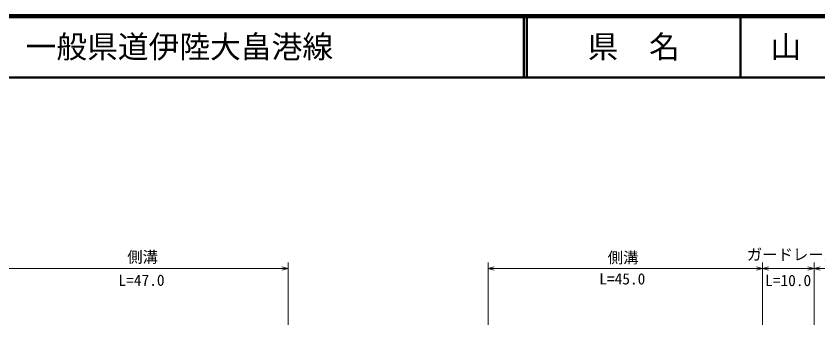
# Model space of a CAD drawing. Units: millimetres, scale not verified. Extents: x 40000 to 680000, y 20000 to 380000.
# Drawn here: x 215181 to 345584, y 329715 to 380000 of the extents above; entities that cross this region are included whole.
import ezdxf
from ezdxf.enums import TextEntityAlignment as Align

# ---------------------------------------------------------------- set-up
doc = ezdxf.new("R2010")
doc.units = ezdxf.units.MM
doc.header["$LTSCALE"] = 1000
for name, color, linetype, lineweight in [('M-STR-HTXT', 7, 'Continuous', 13), ('M-TTL', 2, 'Continuous', 140), ('M-TTL-LINE', 7, 'Continuous', 50)]:
    doc.layers.add(name, color=color, linetype=linetype, lineweight=lineweight)
doc.layers.add('M-TTL-TXT', color=7, linetype='Continuous')
doc.styles.add('ＭＳ ゴシック', font='')
doc.styles.get('ＭＳ ゴシック').set_extended_font_data('MS Gothic')

msp = doc.modelspace()

# ---------------------------------------------------------------- linework, layer by layer
at = {"layer": 'M-STR-HTXT'}
for p, q in [((259411, 339909), (259411, 329715)), ((291942, 329715), (291942, 339909)), ((336563, 339909), (336563, 329715)), ((344942, 339909), (344942, 329715)), ((212826, 338909), (259411, 338909)), ((291942, 338909), (336563, 338909)), ((336563, 338909), (344942, 338909)), ((344942, 338909), (383030, 338909))]:
    msp.add_line(p, q, dxfattribs=at)
for points in [[(258411, 339197), (259411, 338909), (258411, 338624)], [(292942, 338622), (291942, 338909), (292942, 339194)], [(335563, 339197), (336563, 338909), (335563, 338624)], [(337563, 338622), (336563, 338909), (337563, 339194)], [(343942, 339197), (344942, 338909), (343942, 338624)], [(345942, 338622), (344942, 338909), (345942, 339194)]]:
    msp.add_lwpolyline(points, dxfattribs=at)
at = {"layer": 'M-TTL'}
msp.add_line((680000, 380000), (40000, 380000), dxfattribs=at)
at = {"layer": 'M-TTL-LINE'}
for p, q in [((297750, 380000), (297750, 370000)), ((298250, 380000), (298250, 370000)), ((333000, 380000), (333000, 370000)), ((40000, 370000), (680000, 370000))]:
    msp.add_line(p, q, dxfattribs=at)

# ---------------------------------------------------------------- texts
at = {"layer": 'M-STR-HTXT', "style": 'ＭＳ ゴシック'}
for s, p in [('側溝', (233256, 339309)), ('側溝', (311390, 339209)), ('ガードレール', (334015, 339709)), ('L=47.0', (231850, 335531)), ('L=45.0', (310027, 335755)), ('L=10.0', (336998, 335500))]:
    msp.add_text(s, height=1833, dxfattribs=at).set_placement(p, align=Align.BOTTOM_LEFT)
at = {"layer": 'M-TTL-TXT', "style": 'ＭＳ ゴシック'}
msp.add_text('一般県道伊陸大畠港線', height=3666, dxfattribs=at).set_placement((216734, 375000), align=Align.MIDDLE_LEFT)
for s, p in [('県\u3000名', (315625, 375000)), ('山\u3000口\u3000県', (350375, 375000))]:
    msp.add_text(s, height=3666, dxfattribs=at).set_placement(p, align=Align.MIDDLE_CENTER)

doc.saveas('drawing.dxf')
